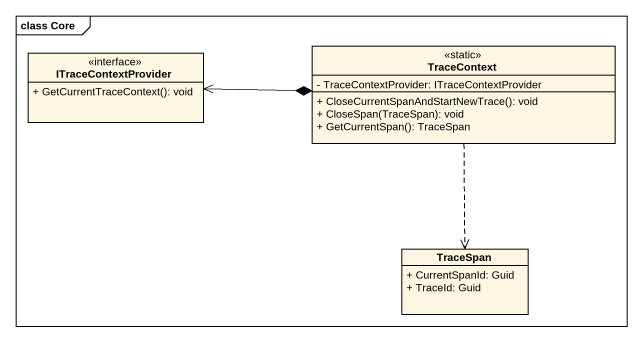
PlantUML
@startuml
mainframe class Core
hide circle
hide empty members
skinparam classAttributeIconSize 0
class ITraceContextProvider <<interface>> {
  + GetCurrentTraceContext(): void
}
class TraceContext <<static>> {
  - TraceContextProvider: ITraceContextProvider
  + CloseCurrentSpanAndStartNewTrace(): void
  + CloseSpan(TraceSpan): void
  + GetCurrentSpan(): TraceSpan
}
class TraceSpan {
  + CurrentSpanId: Guid
  + TraceId: Guid
}
ITraceContextProvider <-right-* TraceContext
TraceContext ..> TraceSpan
@enduml
